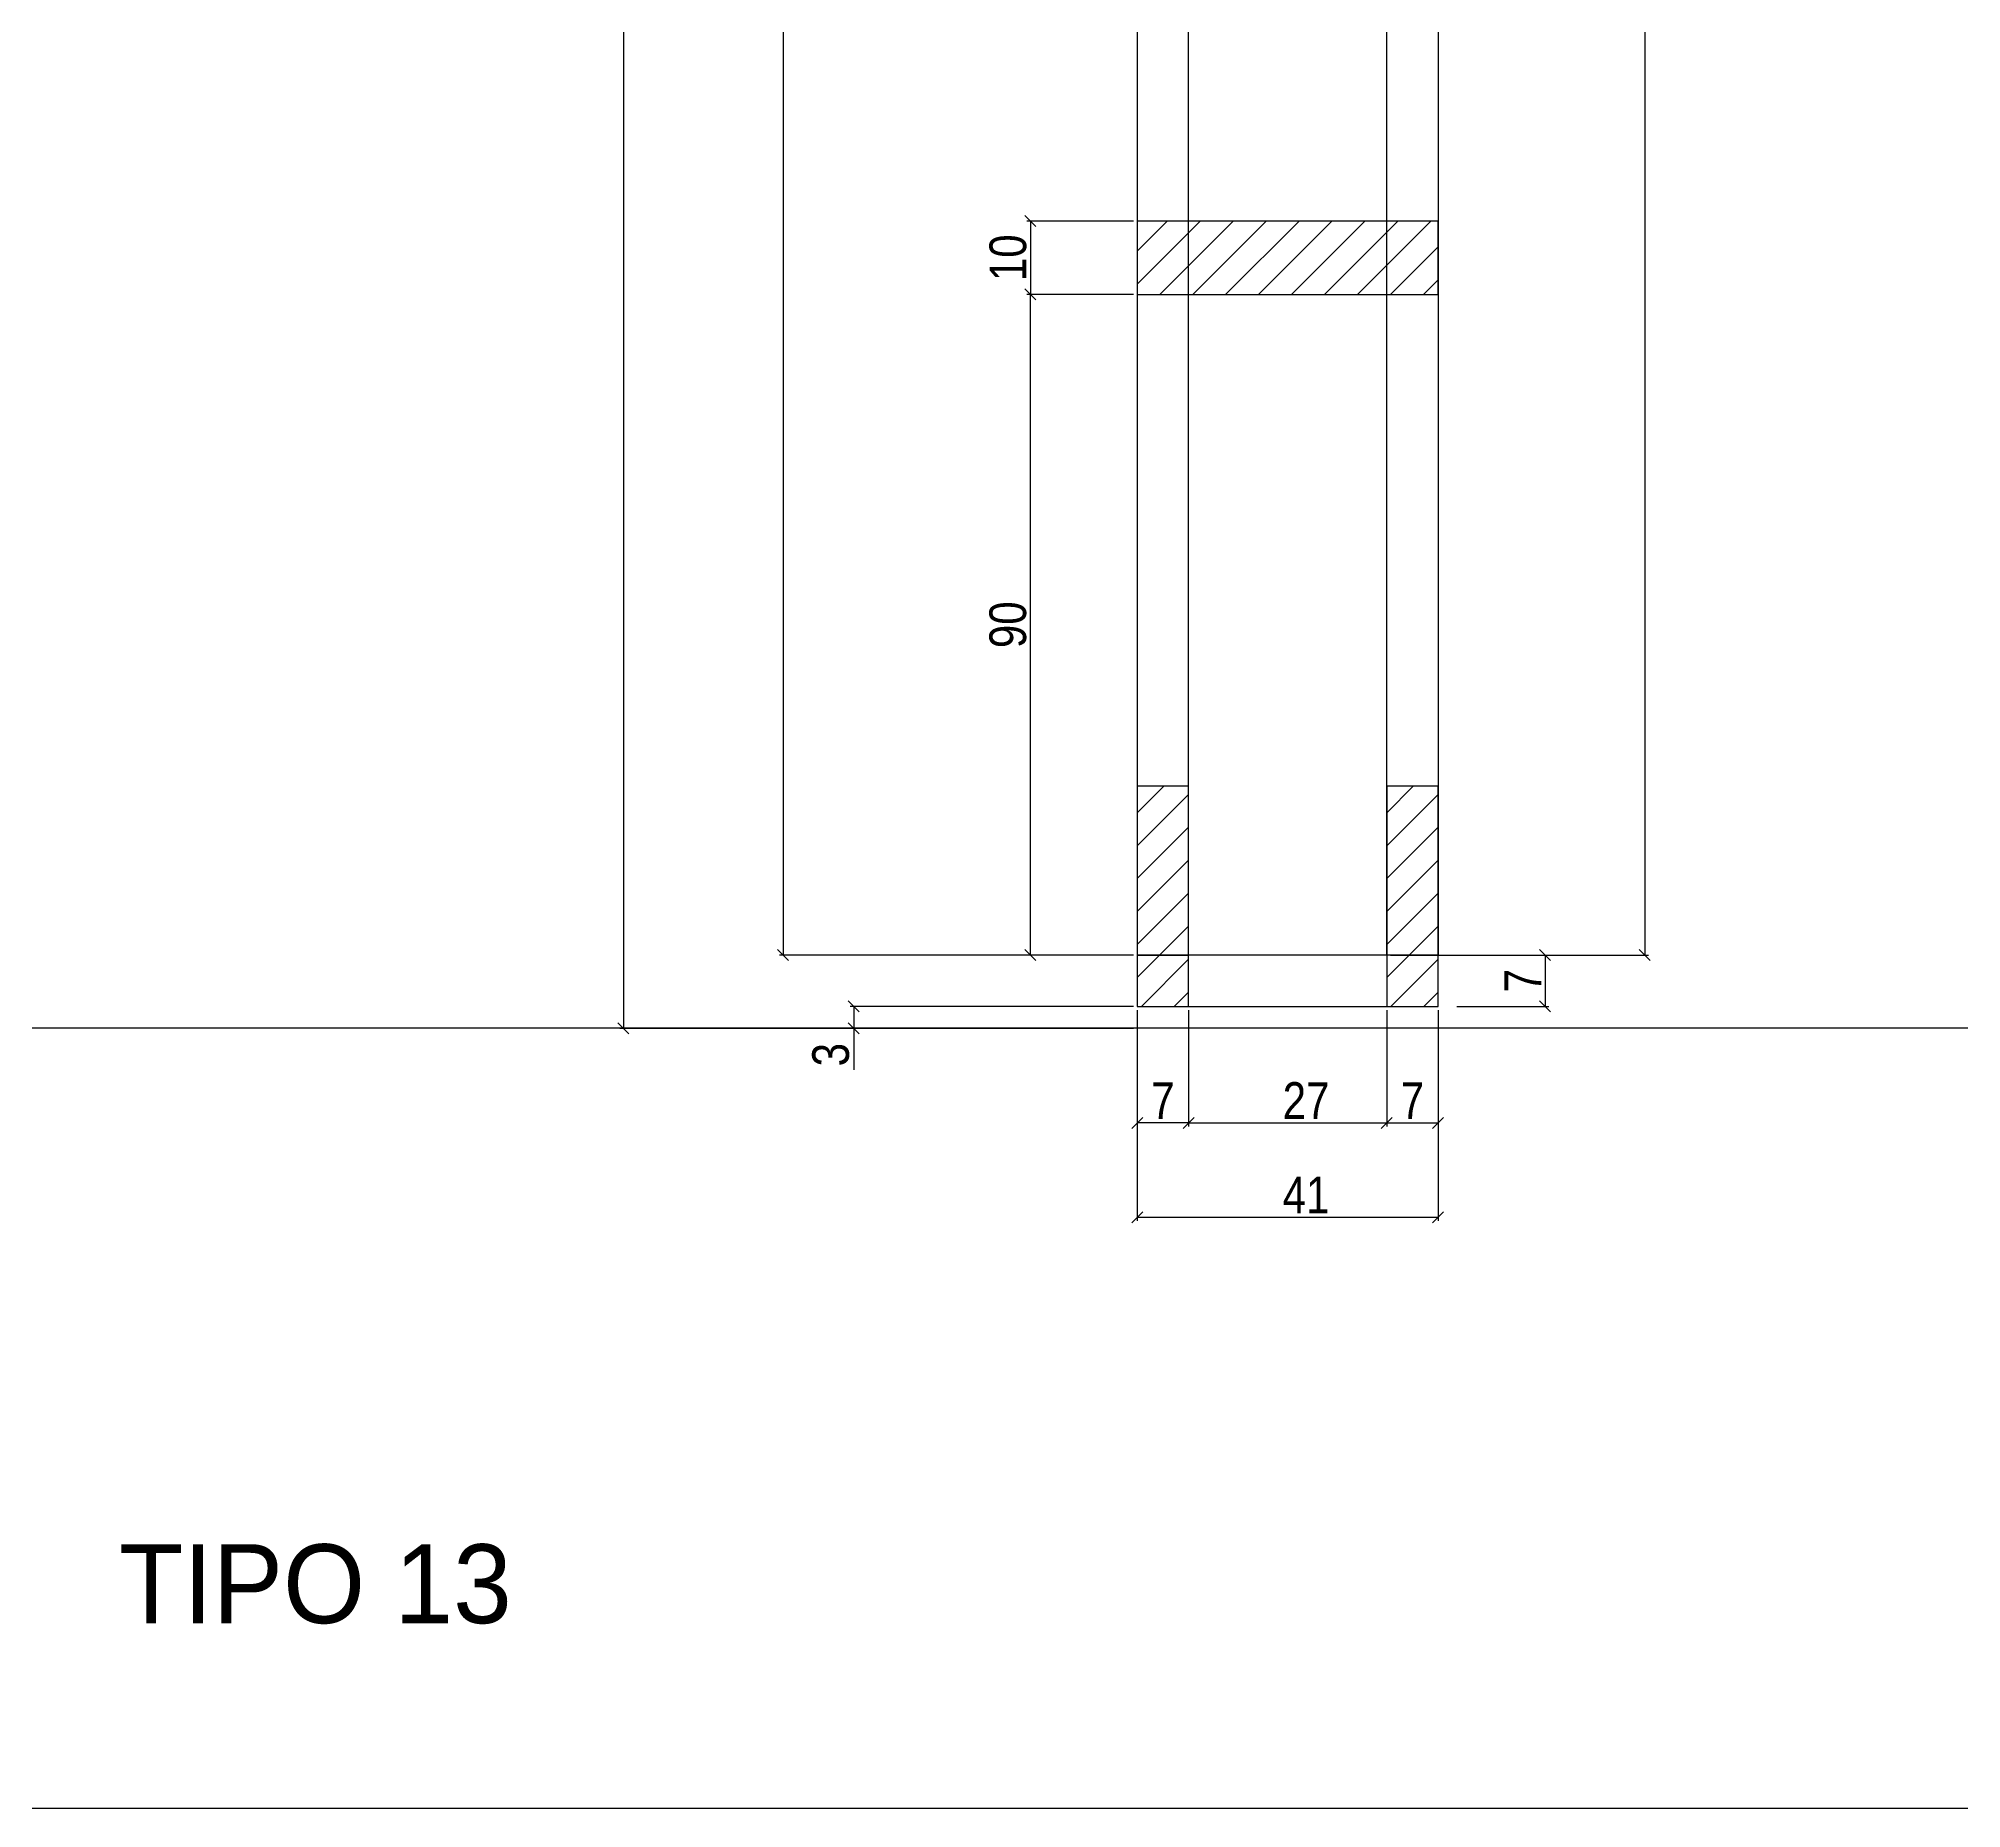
# Model space of a CAD drawing. Extents: x 17311 to 161354, y 153625 to 211469.
# Drawn here: x 20273 to 20797, y 206335 to 206818 of the extents above; entities that cross this region are included whole.
import ezdxf

# ---------------------------------------------------------------- set-up
doc = ezdxf.new("R2010")
doc.units = 0
doc.layers.get('0').update_dxf_attribs({"linetype": 'CONTINUOUS'})
doc.layers.get('DEFPOINTS').update_dxf_attribs({"linetype": 'CONTINUOUS'})
for name, color, linetype in [('COTA', 241, 'CONTINUOUS'), ('detalhes', 4, 'CONTINUOUS'), ('TIRAS REESCORAMENTO', 252, 'CONTINUOUS'), ('VIGAS', 3, 'CONTINUOUS')]:
    doc.layers.add(name, color=color, linetype=linetype)
doc.styles.add('COTA TECNICA 2X', font='techl___.ttf', dxfattribs={"height": 10})
doc.styles.add('ROMAS860', font='ROMAS860.SHX', dxfattribs={"height": 8.5})
doc.dimstyles.new('SECAO', dxfattribs={"dimscale": 0.333333, "dimtxt": 5, "dimasz": 9, "dimexe": 3, "dimexo": 3, "dimgap": 3, "dimtad": 1, "dimdec": 1, "dimlfac": 0.5, "dimzin": 12, "dimdsep": 46, "dimtxsty": 'COTA TECNICA 2X', "dimblk1": 'OBLIQUE', "dimblk2": 'OBLIQUE', "dimsah": 1, "dimcen": 0.9, "dimclrd": 4, "dimclre": 4, "dimclrt": 240, "dimadec": 1, "dimazin": 3, "dimtfac": 1, "dimtdec": 1, "dimtmove": 0, "dimatfit": 3, "dimfxl": 1, "dimtolj": 1, "dimtzin": 12, "dimarcsym": 0})

# ---------------------------------------------------------------- blocks, each defined once
blk = doc.blocks.new('_Oblique')
at = {"color": 0, "linetype": 'ByBlock', "lineweight": -2}
blk.add_line((-0.5, -0.5), (0.5, 0.5), dxfattribs=at)
blk = doc.blocks.new('*D3041')
at = {"layer": 'DEFPOINTS', "color": 0, "transparency": 16777216}
for p in [(20572.17, 207154.02), (20475.62, 206567.92), (20572.17, 206567.92)]:
    blk.add_point(p, dxfattribs=at)
at = {"layer": 'detalhes', "color": 4, "lineweight": -2, "transparency": 16777216}
for p, q in [((20571.17, 207154.02), (20474.62, 207154.02)), ((20475.62, 207154.02), (20475.62, 206567.92)), ((20571.17, 206567.92), (20474.62, 206567.92))]:
    blk.add_line(p, q, dxfattribs=at)
at = {"layer": 'detalhes', "color": 4, "lineweight": -2, "transparency": 16777216, "xscale": 3, "yscale": 3, "zscale": 3}
for p, rotation in [((20475.62, 207154.02), 90), ((20475.62, 206567.92), 270)]:
    blk.add_blockref('_Oblique', p, dxfattribs=dict(at, rotation=rotation))
at = {"layer": 'detalhes', "color": 240, "transparency": 16777216, "insert": (20469.37, 206860.97), "char_height": 10, "attachment_point": 5, "rotation": 90, "style": 'COTA TECNICA 2X'}
blk.add_mtext('\\A1;293', dxfattribs=at)
blk = doc.blocks.new('*D3042')
at = {"layer": 'DEFPOINTS', "color": 0, "transparency": 16777216}
for p in [(20572.17, 206553.92), (20654.17, 206553.92), (20654.17, 206496.47)]:
    blk.add_point(p, dxfattribs=at)
at = {"layer": 'detalhes', "color": 4, "lineweight": -2, "transparency": 16777216}
for p, q in [((20572.17, 206552.92), (20572.17, 206495.47)), ((20654.17, 206552.92), (20654.17, 206495.47)), ((20572.17, 206496.47), (20654.17, 206496.47))]:
    blk.add_line(p, q, dxfattribs=at)
at = {"layer": 'detalhes', "color": 4, "lineweight": -2, "transparency": 16777216, "xscale": 3, "yscale": 3, "zscale": 3, "rotation": 180}
blk.add_blockref('_Oblique', (20572.17, 206496.47), dxfattribs=at)
at = {"layer": 'detalhes', "color": 4, "lineweight": -2, "transparency": 16777216, "xscale": 3, "yscale": 3, "zscale": 3}
blk.add_blockref('_Oblique', (20654.17, 206496.47), dxfattribs=at)
at = {"layer": 'detalhes', "color": 240, "transparency": 16777216, "insert": (20618.17, 206502.54), "char_height": 10, "attachment_point": 5, "style": 'COTA TECNICA 2X'}
blk.add_mtext('\\A1;41', dxfattribs=at)
blk = doc.blocks.new('*D3043')
at = {"layer": 'DEFPOINTS', "color": 0, "transparency": 16777216}
for p in [(20586.17, 206553.92), (20640.17, 206553.92), (20640.17, 206522.18)]:
    blk.add_point(p, dxfattribs=at)
at = {"layer": 'detalhes', "color": 4, "lineweight": -2, "transparency": 16777216}
for p, q in [((20586.17, 206552.92), (20586.17, 206521.18)), ((20640.17, 206552.92), (20640.17, 206521.18)), ((20586.17, 206522.18), (20640.17, 206522.18))]:
    blk.add_line(p, q, dxfattribs=at)
at = {"layer": 'detalhes', "color": 4, "lineweight": -2, "transparency": 16777216, "xscale": 3, "yscale": 3, "zscale": 3, "rotation": 180}
blk.add_blockref('_Oblique', (20586.17, 206522.18), dxfattribs=at)
at = {"layer": 'detalhes', "color": 4, "lineweight": -2, "transparency": 16777216, "xscale": 3, "yscale": 3, "zscale": 3}
blk.add_blockref('_Oblique', (20640.17, 206522.18), dxfattribs=at)
at = {"layer": 'detalhes', "color": 240, "transparency": 16777216, "insert": (20618.17, 206528.26), "char_height": 10, "attachment_point": 5, "style": 'COTA TECNICA 2X'}
blk.add_mtext('\\A1;27', dxfattribs=at)
blk = doc.blocks.new('*D3044')
at = {"layer": 'DEFPOINTS', "color": 0, "transparency": 16777216}
for p in [(20640.17, 206522.18), (20654.17, 206522.18), (20654.17, 206522.18)]:
    blk.add_point(p, dxfattribs=at)
at = {"layer": 'detalhes', "color": 4, "lineweight": -2, "transparency": 16777216}
blk.add_line((20640.17, 206522.18), (20654.17, 206522.18), dxfattribs=at)
at = {"layer": 'detalhes', "color": 4, "lineweight": -2, "transparency": 16777216, "xscale": 3, "yscale": 3, "zscale": 3, "rotation": 180}
blk.add_blockref('_Oblique', (20640.17, 206522.18), dxfattribs=at)
at = {"layer": 'detalhes', "color": 4, "lineweight": -2, "transparency": 16777216, "xscale": 3, "yscale": 3, "zscale": 3}
blk.add_blockref('_Oblique', (20654.17, 206522.18), dxfattribs=at)
at = {"layer": 'detalhes', "color": 240, "transparency": 16777216, "insert": (20647.17, 206528.26), "char_height": 10, "attachment_point": 5, "style": 'COTA TECNICA 2X'}
blk.add_mtext('\\A1;7', dxfattribs=at)
blk = doc.blocks.new('*D3045')
at = {"layer": 'DEFPOINTS', "color": 0, "transparency": 16777216}
for p in [(20572.17, 206522.18), (20572.17, 206522.18), (20586.17, 206522.18)]:
    blk.add_point(p, dxfattribs=at)
at = {"layer": 'detalhes', "color": 4, "lineweight": -2, "transparency": 16777216}
blk.add_line((20586.17, 206522.18), (20572.17, 206522.18), dxfattribs=at)
at = {"layer": 'detalhes', "color": 4, "lineweight": -2, "transparency": 16777216, "xscale": 3, "yscale": 3, "zscale": 3, "rotation": 180}
blk.add_blockref('_Oblique', (20572.17, 206522.18), dxfattribs=at)
at = {"layer": 'detalhes', "color": 4, "lineweight": -2, "transparency": 16777216, "xscale": 3, "yscale": 3, "zscale": 3}
blk.add_blockref('_Oblique', (20586.17, 206522.18), dxfattribs=at)
at = {"layer": 'detalhes', "color": 240, "transparency": 16777216, "insert": (20579.17, 206528.26), "char_height": 10, "attachment_point": 5, "style": 'COTA TECNICA 2X'}
blk.add_mtext('\\A1;7', dxfattribs=at)
blk = doc.blocks.new('*D3046')
at = {"layer": 'DEFPOINTS', "color": 0, "transparency": 16777216}
for p in [(20572.17, 206767.94), (20543.07, 206747.94), (20572.17, 206747.94)]:
    blk.add_point(p, dxfattribs=at)
at = {"layer": 'detalhes', "color": 4, "lineweight": -2, "transparency": 16777216}
for p, q in [((20571.17, 206767.94), (20542.07, 206767.94)), ((20543.07, 206767.94), (20543.07, 206747.94)), ((20571.17, 206747.94), (20542.07, 206747.94))]:
    blk.add_line(p, q, dxfattribs=at)
at = {"layer": 'detalhes', "color": 4, "lineweight": -2, "transparency": 16777216, "xscale": 3, "yscale": 3, "zscale": 3}
for p, rotation in [((20543.07, 206767.94), 90), ((20543.07, 206747.94), 270)]:
    blk.add_blockref('_Oblique', p, dxfattribs=dict(at, rotation=rotation))
at = {"layer": 'detalhes', "color": 240, "transparency": 16777216, "insert": (20536.97, 206757.94), "char_height": 10, "attachment_point": 5, "rotation": 90, "style": 'COTA TECNICA 2X'}
blk.add_mtext('\\A1;10', dxfattribs=at)
blk = doc.blocks.new('*D3049')
at = {"layer": 'DEFPOINTS', "color": 0, "transparency": 16777216}
for p in [(20586.17, 207160.02), (20432.12, 206547.92), (20572.17, 206547.92)]:
    blk.add_point(p, dxfattribs=at)
at = {"layer": 'detalhes', "color": 4, "lineweight": -2, "transparency": 16777216}
for p, q in [((20585.17, 207160.02), (20431.12, 207160.02)), ((20432.12, 207160.02), (20432.12, 206547.92)), ((20571.17, 206547.92), (20431.12, 206547.92))]:
    blk.add_line(p, q, dxfattribs=at)
at = {"layer": 'detalhes', "color": 4, "lineweight": -2, "transparency": 16777216, "xscale": 3, "yscale": 3, "zscale": 3}
for p, rotation in [((20432.12, 207160.02), 90), ((20432.12, 206547.92), 270)]:
    blk.add_blockref('_Oblique', p, dxfattribs=dict(at, rotation=rotation))
at = {"layer": 'detalhes', "color": 240, "transparency": 16777216, "insert": (20425.9, 206853.97), "char_height": 10, "attachment_point": 5, "rotation": 90, "style": 'COTA TECNICA 2X'}
blk.add_mtext('\\A1;306', dxfattribs=at)
blk = doc.blocks.new('*D3050')
at = {"layer": 'DEFPOINTS', "color": 0, "transparency": 16777216}
for p in [(20572.17, 206553.92), (20494.88, 206547.92), (20572.17, 206547.92)]:
    blk.add_point(p, dxfattribs=at)
at = {"layer": 'detalhes', "color": 4, "lineweight": -2, "transparency": 16777216}
for p, q in [((20571.17, 206553.92), (20493.88, 206553.92)), ((20494.88, 206553.92), (20494.88, 206547.92)), ((20571.17, 206547.92), (20493.88, 206547.92)), ((20494.88, 206547.92), (20494.88, 206536.59))]:
    blk.add_line(p, q, dxfattribs=at)
at = {"layer": 'detalhes', "color": 4, "lineweight": -2, "transparency": 16777216, "xscale": 3, "yscale": 3, "zscale": 3}
for p, rotation in [((20494.88, 206553.92), 90), ((20494.88, 206547.92), 270)]:
    blk.add_blockref('_Oblique', p, dxfattribs=dict(at, rotation=rotation))
at = {"layer": 'detalhes', "color": 240, "transparency": 16777216, "insert": (20488.66, 206540.76), "char_height": 10, "attachment_point": 5, "rotation": 90, "style": 'COTA TECNICA 2X'}
blk.add_mtext('\\A1;3', dxfattribs=at)
blk = doc.blocks.new('*D3053')
at = {"layer": 'DEFPOINTS', "color": 0, "transparency": 16777216}
for p in [(20543.07, 206747.94), (20572.17, 206747.94), (20571.17, 206567.92)]:
    blk.add_point(p, dxfattribs=at)
at = {"layer": 'detalhes', "color": 4, "lineweight": -2, "transparency": 16777216}
for p, q in [((20571.17, 206747.94), (20542.07, 206747.94)), ((20543.07, 206567.92), (20543.07, 206747.94)), ((20570.17, 206567.92), (20542.07, 206567.92))]:
    blk.add_line(p, q, dxfattribs=at)
at = {"layer": 'detalhes', "color": 4, "lineweight": -2, "transparency": 16777216, "xscale": 3, "yscale": 3, "zscale": 3}
for p, rotation in [((20543.07, 206747.94), 90), ((20543.07, 206567.92), 270)]:
    blk.add_blockref('_Oblique', p, dxfattribs=dict(at, rotation=rotation))
at = {"layer": 'detalhes', "color": 240, "transparency": 16777216, "insert": (20536.94, 206657.93), "char_height": 10, "attachment_point": 5, "rotation": 90, "style": 'COTA TECNICA 2X'}
blk.add_mtext('\\A1;90', dxfattribs=at)
blk = doc.blocks.new('*D3055')
at = {"layer": 'DEFPOINTS', "color": 0, "transparency": 16777216}
for p in [(20655.17, 207151.89), (20655.17, 206567.92), (20710.47, 206567.92)]:
    blk.add_point(p, dxfattribs=at)
at = {"layer": 'detalhes', "color": 4, "lineweight": -2, "transparency": 16777216}
for p, q in [((20656.17, 207151.89), (20711.47, 207151.89)), ((20710.47, 207151.89), (20710.47, 206567.92)), ((20656.17, 206567.92), (20711.47, 206567.92))]:
    blk.add_line(p, q, dxfattribs=at)
at = {"layer": 'detalhes', "color": 4, "lineweight": -2, "transparency": 16777216, "xscale": 3, "yscale": 3, "zscale": 3}
for p, rotation in [((20710.47, 207151.89), 90), ((20710.47, 206567.92), 270)]:
    blk.add_blockref('_Oblique', p, dxfattribs=dict(at, rotation=rotation))
at = {"layer": 'detalhes', "color": 240, "transparency": 16777216, "insert": (20704.38, 206859.91), "char_height": 10, "attachment_point": 5, "rotation": 90, "style": 'COTA TECNICA 2X'}
blk.add_mtext('\\A1;292', dxfattribs=at)
blk = doc.blocks.new('*D3056')
at = {"layer": 'DEFPOINTS', "color": 0, "transparency": 16777216}
for p in [(20640.17, 206567.92), (20658.23, 206553.92), (20683.32, 206553.92)]:
    blk.add_point(p, dxfattribs=at)
at = {"layer": 'detalhes', "color": 4, "lineweight": -2, "transparency": 16777216}
for p, q in [((20641.17, 206567.92), (20684.32, 206567.92)), ((20683.32, 206567.92), (20683.32, 206553.92)), ((20659.23, 206553.92), (20684.32, 206553.92))]:
    blk.add_line(p, q, dxfattribs=at)
at = {"layer": 'detalhes', "color": 4, "lineweight": -2, "transparency": 16777216, "xscale": 3, "yscale": 3, "zscale": 3}
for p, rotation in [((20683.32, 206567.92), 90), ((20683.32, 206553.92), 270)]:
    blk.add_blockref('_Oblique', p, dxfattribs=dict(at, rotation=rotation))
at = {"layer": 'detalhes', "color": 240, "transparency": 16777216, "insert": (20677.25, 206560.92), "char_height": 10, "attachment_point": 5, "rotation": 90, "style": 'COTA TECNICA 2X'}
blk.add_mtext('\\A1;7', dxfattribs=at)

msp = doc.modelspace()

# ---------------------------------------------------------------- hatches: boundary and pattern name
at = {"layer": 'COTA'}
h = msp.add_hatch(dxfattribs=at)
h.set_pattern_fill('ANSI31', color=256, scale=2, style=0)
h.set_pattern_definition([(45, (-3009.68, 8646.643), (-4.49012806, 4.49012806), [])])
h.paths.add_polyline_path([(20654.17, 206767.94), (20572.17, 206767.94), (20572.17, 206747.94), (20654.17, 206747.94)])
h = msp.add_hatch(dxfattribs=at)
h.set_pattern_fill('ANSI31', color=256, scale=2, style=0)
h.set_pattern_definition([(45, (727.9536, 200744.7326), (-4.490128, 4.490128), [])])
h.paths.add_polyline_path([(20572.17, 206553.92), (20586.17, 206553.92), (20586.17, 206613.92), (20572.17, 206613.92)])
h = msp.add_hatch(dxfattribs=at)
h.set_pattern_fill('ANSI31', color=256, scale=2, style=0)
h.set_pattern_definition([(45, (795.9536, 200744.7326), (-4.490128, 4.490128), [])])
h.paths.add_polyline_path([(20640.17, 206553.92), (20654.17, 206553.92), (20654.17, 206613.92), (20640.17, 206613.92)])

# ---------------------------------------------------------------- linework, layer by layer
at = {"linetype": 'Continuous'}
for points in [[(20572.17, 206567.92), (20586.17, 206567.92), (20586.17, 207154.02), (20572.17, 207154.02)], [(20654.17, 206567.92), (20640.17, 206567.92), (20640.17, 207151.89), (20654.17, 207151.89)], [(20572.17, 206553.92), (20586.17, 206553.92), (20586.17, 206613.92), (20572.17, 206613.92)], [(20640.17, 206553.92), (20654.17, 206553.92), (20654.17, 206613.92), (20640.17, 206613.92)]]:
    msp.add_lwpolyline(points, close=True, dxfattribs=at)
for points in [[(20572.17, 206747.94), (20654.17, 206747.94), (20654.17, 206767.94), (20572.17, 206767.94), (20572.17, 206747.94)], [(20594.17, 206553.92), (20654.17, 206553.92), (20654.17, 206567.92), (20572.17, 206567.92), (20572.17, 206553.92), (20594.17, 206553.92)]]:
    msp.add_lwpolyline(points, dxfattribs=at)
at = {"layer": 'TIRAS REESCORAMENTO', "linetype": 'ByBlock'}
msp.add_line((22634.59, 206548.02), (17860.1, 206548.02), dxfattribs=at)
at = {"layer": 'VIGAS', "color": 5}
msp.add_lwpolyline([(20844.16, 206335.31), (20247.34, 206335.31), (20247.34, 207300.1), (20844.16, 207300.1)], close=True, dxfattribs=at)

# ---------------------------------------------------------------- texts
at = {"linetype": 'Continuous', "style": 'ROMAS860'}
msp.add_text('TIPO 13', height=21.505, dxfattribs=at).set_placement((20294.63, 206385.83))

# ---------------------------------------------------------------- dimensions: what is measured, and where the dimension line sits
at = {"layer": 'detalhes', "color": 3}
for base, p1, p2, picture, middle in [((20432.1172, 206547.9232), (20586.1719, 207160.0163), (20572.1719, 206547.9232), '*D3049', (20425.8979, 206853.9698)), ((20475.6207, 206567.9232), (20572.1719, 207154.0163), (20572.1719, 206567.9232), '*D3041', (20469.3722, 206860.9698)), ((20710.47, 206567.92), (20655.17, 207151.89), (20655.17, 206567.92), '*D3055', (20704.38, 206859.91)), ((20543.07, 206747.94), (20572.17, 206767.94), (20572.17, 206747.94), '*D3046', (20536.97, 206757.94)), ((20543.07, 206747.94), (20571.17, 206567.92), (20572.17, 206747.94), '*D3053', (20536.94, 206657.93)), ((20683.32, 206553.92), (20640.17, 206567.92), (20658.23, 206553.92), '*D3056', (20677.25, 206560.92)), ((20494.88, 206547.92), (20572.17, 206553.92), (20572.17, 206547.92), '*D3050', (20488.66, 206540.76))]:
    dim = msp.add_linear_dim(base=base, p1=p1, p2=p2, angle=90, dimstyle='SECAO', dxfattribs=at)
    dim.commit()
    dim.dimension.update_dxf_attribs({"geometry": picture, "text_midpoint": middle})
for base, p1, p2, picture, middle in [((20654.17, 206496.47), (20572.17, 206553.92), (20654.17, 206553.92), '*D3042', (20618.17, 206496.47)), ((20640.17, 206522.18), (20586.17, 206553.92), (20640.17, 206553.92), '*D3043', (20618.17, 206522.18)), ((20654.17, 206522.18), (20640.17, 206522.18), (20654.17, 206522.18), '*D3044', (20647.17, 206522.18))]:
    dim = msp.add_linear_dim(base=base, p1=p1, p2=p2, dimstyle='SECAO', dxfattribs=at)
    dim.commit()
    dim.dimension.update_dxf_attribs({"geometry": picture, "text_midpoint": middle, "dimtype": 160})
dim = msp.add_linear_dim(base=(20572.17, 206522.18), p1=(20586.17, 206522.18), p2=(20572.17, 206522.18), dimstyle='SECAO', dxfattribs=at)
dim.commit()
dim.dimension.update_dxf_attribs({"geometry": '*D3045', "text_midpoint": (20579.17, 206528.26)})

doc.saveas('drawing.dxf')
